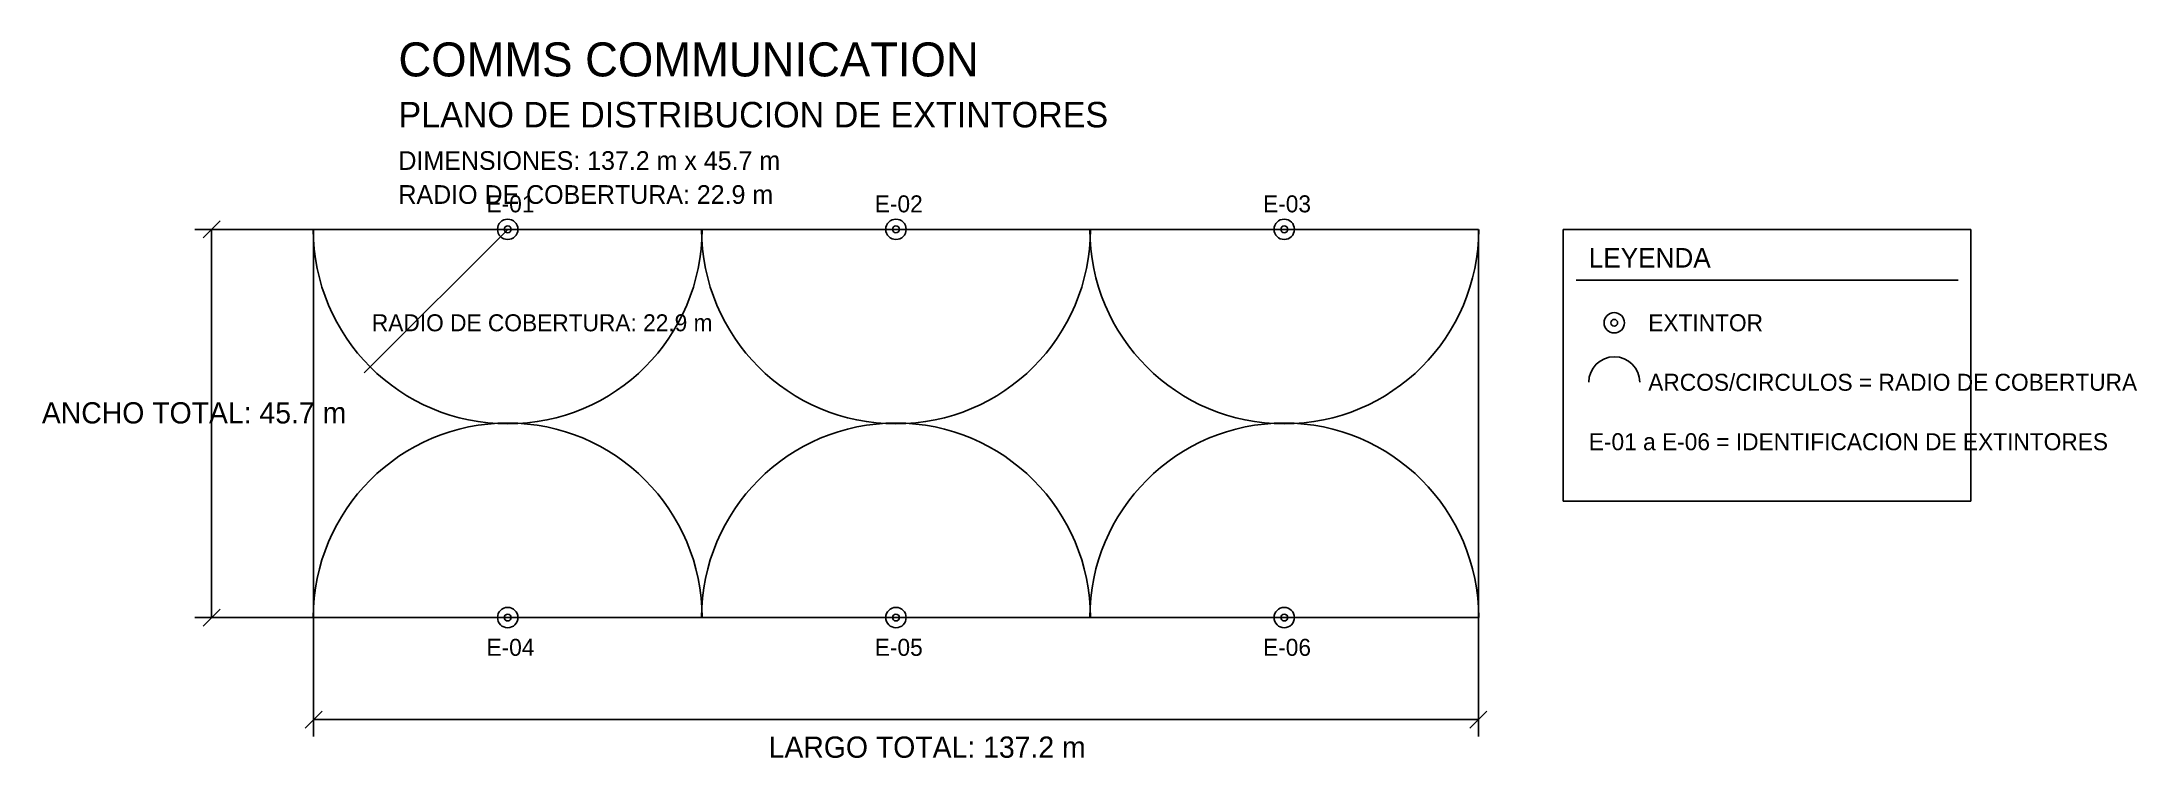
# Model space of a CAD drawing. Extents: x -32 to 215, y -17 to 68.
import ezdxf

# ---------------------------------------------------------------- set-up
doc = ezdxf.new("R2010")
doc.units = 0
for name, color, linetype in [('ARQUITECTURA', 7, 'CONTINUOUS'), ('COBERTURA', 4, 'CONTINUOUS'), ('COTAS', 3, 'CONTINUOUS'), ('EXTINTORES', 1, 'CONTINUOUS'), ('TEXTOS', 2, 'CONTINUOUS')]:
    doc.layers.add(name, color=color, linetype=linetype)

msp = doc.modelspace()

# ---------------------------------------------------------------- linework, layer by layer
at = {"layer": 'ARQUITECTURA'}
for p, q in [((137.2, 45.7), (0, 45.7)), ((0, 45.7), (0, 0)), ((137.2, 0), (137.2, 45.7)), ((0, 0), (137.2, 0))]:
    msp.add_line(p, q, dxfattribs=at)
at = {"layer": 'COBERTURA'}
for centre, radius, start, end in [((22.8667, 45.7), 22.9, 180, 360), ((68.6, 45.7), 22.9, 180, 360), ((114.3333, 45.7), 22.9, 180, 360), ((153.2, 27.7), 3, 0, 180), ((22.8667, 0), 22.9, 0, 180), ((68.6, 0), 22.9, 0, 180), ((114.3333, 0), 22.9, 0, 180)]:
    msp.add_arc(centre, radius, start, end, dxfattribs=at)
at = {"layer": 'COTAS'}
for p, q in [((-14, 45.7), (2, 45.7)), ((-13, 44.7), (-11, 46.7)), ((-12, 0), (-12, 45.7)), ((22.8667, 45.7), (6.6738, 29.5071)), ((5.9738, 28.8071), (7.3738, 30.2071)), ((-14, 0), (2, 0)), ((-13, -1), (-11, 1)), ((0, -14), (0, 2)), ((137.2, -14), (137.2, 2)), ((-1, -13), (1, -11)), ((0, -12), (137.2, -12)), ((136.2, -13), (138.2, -11))]:
    msp.add_line(p, q, dxfattribs=at)
at = {"layer": 'EXTINTORES'}
for centre, radius in [((22.8667, 45.7), 1.2), ((68.6, 45.7), 1.2), ((114.3333, 45.7), 1.2), ((22.8667, 45.7), 0.4), ((68.6, 45.7), 0.4), ((114.3333, 45.7), 0.4), ((153.2, 34.7), 1.2), ((153.2, 34.7), 0.4), ((22.8667, 0), 1.2), ((22.8667, 0), 0.4), ((68.6, 0), 1.2), ((68.6, 0), 0.4), ((114.3333, 0), 1.2), ((114.3333, 0), 0.4)]:
    msp.add_circle(centre, radius, dxfattribs=at)
at = {"layer": 'TEXTOS'}
for p, q in [((147.2, 45.7), (195.2, 45.7)), ((147.2, 13.7), (147.2, 45.7)), ((195.2, 45.7), (195.2, 13.7)), ((148.7, 39.7), (193.7, 39.7)), ((195.2, 13.7), (147.2, 13.7))]:
    msp.add_line(p, q, dxfattribs=at)

# ---------------------------------------------------------------- texts
at = {"layer": 'COTAS'}
for s, height, p in [('RADIO DE COBERTURA: 22.9 m', 2, (6.8667, 33.7)), ('ANCHO TOTAL: 45.7 m', 2.5, (-32, 22.85)), ('LARGO TOTAL: 137.2 m', 2.5, (53.6, -16.5))]:
    msp.add_text(s, height=height, dxfattribs=at).set_placement(p)
at = {"layer": 'EXTINTORES'}
for s, p in [('E-01', (20.3667, 47.7)), ('E-02', (66.1, 47.7)), ('E-03', (111.8333, 47.7)), ('E-04', (20.3667, -4.5)), ('E-05', (66.1, -4.5)), ('E-06', (111.8333, -4.5))]:
    msp.add_text(s, height=2, dxfattribs=at).set_placement(p)
at = {"layer": 'TEXTOS'}
for s, height, p in [('COMMS COMMUNICATION', 4, (10, 63.7)), ('PLANO DE DISTRIBUCION DE EXTINTORES', 3, (10, 57.7)), ('DIMENSIONES: 137.2 m x 45.7 m', 2.2, (10, 52.7)), ('RADIO DE COBERTURA: 22.9 m', 2.2, (10, 48.7)), ('LEYENDA', 2.3, (150.2, 41.2)), ('EXTINTOR', 2, (157.2, 33.7)), ('ARCOS/CIRCULOS = RADIO DE COBERTURA', 2, (157.2, 26.7)), ('E-01 a E-06 = IDENTIFICACION DE EXTINTORES', 2, (150.2, 19.7))]:
    msp.add_text(s, height=height, dxfattribs=at).set_placement(p)

doc.saveas('drawing.dxf')
